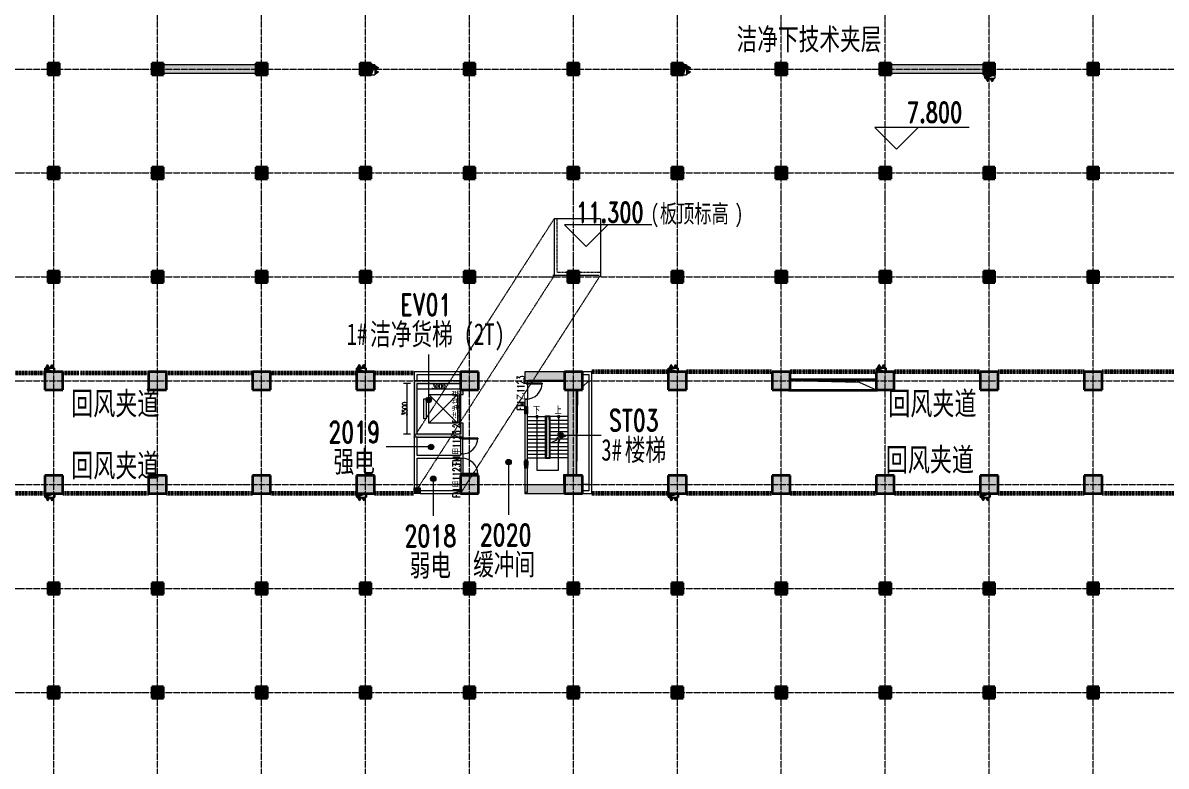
# Model space of a CAD drawing. Header units: millimetres. Extents: x -172041 to 399210, y -31706 to 192400.
# Drawn here: x 33864 to 113058, y 88494 to 139997 of the extents above; entities that cross this region are included whole.
import ezdxf

# ---------------------------------------------------------------- set-up
doc = ezdxf.new("R2010")
doc.units = ezdxf.units.MM
for name, pattern in [('Dash', [6.35, 3.175, -3.175]), ('划线', [6.36, 3.18, -3.18]), ('架空线', [3.97, 2.38, -1.59]), ('轴网线', [22.04, 18.38, -1.83, 0, -1.83])]:
    doc.linetypes.add(name, pattern=pattern)
doc.layers.get('0').update_dxf_attribs({"color": 8})
doc.layers.get('Defpoints').update_dxf_attribs({"color": 8})
for name, color, linetype, lineweight in [('A-ANNO-DIMS', 8, 'Continuous', 9), ('A-ANNO-NOTE', 8, 'Continuous', 5), ('A-AREA', 8, 'Continuous', 5), ('A-AREA-IDEN', 8, 'Continuous', 9), ('A-DETL', 8, 'Continuous', 18), ('A-DETL-GENF', 8, 'Continuous', 18), ('A-DOOR', 8, 'Continuous', 5), ('A-DOOR-IDEN', 8, 'Continuous', 9), ('A-DOOR-OPNG', 8, 'Continuous', 5), ('A-FLOR', 8, 'Continuous', 5), ('A-FLOR-HRAL', 8, 'Continuous', 5), ('A-GENM', 8, 'Continuous', 5), ('A-WALL', 8, 'Continuous', 5), ('A-WALL-PATT', 8, 'Continuous', 9), ('M-EQPM', 8, 'Continuous', 5), ('S-COLS', 8, 'Continuous', 5), ('S-GRID', 8, 'Continuous', 9), ('S-STRS', 8, 'Continuous', 5), ('S-STRS-MBND', 8, 'Continuous', 5)]:
    doc.layers.add(name, color=color, linetype=linetype, lineweight=lineweight)
doc.styles.add('RomanD', font='romand__.ttf', dxfattribs={"width": 0.7, "height": 1500})
doc.styles.add('RomanD_1', font='romand__.ttf', dxfattribs={"width": 0.7, "height": 1400})
doc.styles.add('RomanD_2', font='romand__.ttf', dxfattribs={"width": 0.65, "height": 350})
doc.styles.add('RomanD_4', font='romand__.ttf', dxfattribs={"width": 0.7, "height": 500})
doc.styles.add('仿宋', font='', dxfattribs={"width": 0.7, "height": 500})
doc.styles.add('仿宋_2', font='', dxfattribs={"width": 0.7, "height": 1500})
doc.styles.add('仿宋_4', font='', dxfattribs={"width": 0.7, "height": 1600})
doc.styles.add('仿宋_7', font='', dxfattribs={"width": 0.7, "height": 1250})
doc.styles.add('微软雅黑', font='Microsoft YaHei.ttf', dxfattribs={"width": 0.7, "height": 500})
doc.styles.get('仿宋').set_extended_font_data('FangSong')
doc.styles.get('仿宋_2').set_extended_font_data('FangSong')
doc.styles.get('仿宋_4').set_extended_font_data('FangSong')
doc.styles.get('仿宋_7').set_extended_font_data('FangSong')
doc.dimstyles.new('0_5', dxfattribs={"dimscale": 304.8, "dimtxt": 351.251157, "dimasz": 0, "dimexe": 0.82021, "dimexo": 0.0625, "dimgap": 0, "dimtad": 1, "dimdec": 0, "dimzin": 0, "dimdsep": 46, "dimtxsty": 'RomanD_2', "dimblk1": 'NONE', "dimblk2": 'NONE', "dimsah": 1, "dimcen": 0.09, "dimazin": 0, "dimtfac": 1, "dimtdec": 4, "dimtix": 1, "dimtmove": 0, "dimatfit": 3, "dimfxl": 0.82021, "dimfxlon": 1, "dimtvp": 1, "dimtolj": 1, "dimtzin": 0, "dimlwd": 18, "dimlwe": 18, "dimarcsym": 2})

# ---------------------------------------------------------------- blocks, each defined once
blk = doc.blocks.new('X-ST-F3-02-C-001_HLP2_rvt-1-LAY-2F-1_500-A')
at = {"layer": 'S-COLS', "true_color": 0xc0c0c0}
for points in [[(36400, 136400), (36400, 137200), (35600, 137200), (35600, 136400)], [(43200, 136400), (43600, 136400), (43600, 137200), (42800, 137200), (42800, 136400)], [(50800, 136400), (50800, 137200), (50000, 137200), (50000, 136400)], [(58000, 136400), (58000, 137200), (57200, 137200), (57200, 136400)], [(65200, 136400), (65200, 137200), (64400, 137200), (64400, 136400)], [(72400, 136400), (72400, 137200), (71600, 137200), (71600, 136400)], [(79600, 136400), (79600, 137200), (78800, 137200), (78800, 136400)], [(86800, 136400), (86800, 137200), (86000, 137200), (86000, 136400), (86023, 136400)], [(94000, 136400), (94000, 137200), (93200, 137200), (93200, 136400)], [(101200, 136400), (101200, 137200), (100400, 137200), (100400, 136400)], [(108400, 136400), (108400, 137200), (107600, 137200), (107600, 136400)], [(35600, 129200), (36400, 129200), (36400, 130000), (35600, 130000)], [(42800, 129200), (43600, 129200), (43600, 130000), (42800, 130000)], [(50800, 129200), (50800, 130000), (50000, 130000), (50000, 129200)], [(58000, 129200), (58000, 130000), (57200, 130000), (57200, 129200)], [(65200, 129200), (65200, 130000), (64400, 130000), (64400, 129200)], [(72400, 129200), (72400, 130000), (71600, 130000), (71600, 129200), (72225, 129200)], [(79600, 129200), (79600, 130000), (78800, 130000), (78800, 129200)], [(86800, 129200), (86800, 130000), (86000, 130000), (86000, 129200)], [(93200, 129200), (94000, 129200), (94000, 130000), (93200, 130000)], [(101200, 129200), (101200, 130000), (100400, 130000), (100400, 129200)], [(108400, 129200), (108400, 130000), (107600, 130000), (107600, 129200)], [(36400, 122000), (36400, 122800), (35600, 122800), (35600, 122000)], [(43600, 122000), (43600, 122800), (42800, 122800), (42800, 122000)], [(50800, 122000), (50800, 122800), (50000, 122800), (50000, 122000)], [(58000, 122000), (58000, 122800), (57200, 122800), (57200, 122000)], [(65200, 122000), (65200, 122800), (64400, 122800), (64400, 122000)], [(71600, 122000), (72400, 122000), (72400, 122800), (71600, 122800)], [(79600, 122000), (79600, 122800), (78800, 122800), (78800, 122000)], [(86800, 122000), (86800, 122800), (86000, 122800), (86000, 122000)], [(94000, 122000), (94000, 122800), (93200, 122800), (93200, 122000)], [(101200, 122000), (101200, 122800), (100400, 122800), (100400, 122000)], [(108400, 122000), (108400, 122800), (107600, 122800), (107600, 122000)], [(36625, 114575), (36625, 115825), (35375, 115825), (35375, 114575)], [(42575, 114575), (43825, 114575), (43825, 115825), (42575, 115825), (42575, 115000)], [(51025, 114575), (51025, 115825), (49775, 115825), (49775, 114575)], [(58225, 114575), (58225, 115825), (56975, 115825), (56975, 114575)], [(64175, 114575), (65425, 114575), (65425, 115825), (64175, 115825), (64175, 114945)], [(71375, 114575), (72625, 114575), (72625, 115825), (71375, 115825), (71375, 114806)], [(78575, 114575), (79825, 114575), (79825, 115825), (78575, 115825), (78575, 114954)], [(85775, 114575), (87025, 114575), (87025, 115825), (85775, 115825), (85775, 114631)], [(94225, 114575), (94225, 115825), (92975, 115825), (92975, 114575)], [(100175, 114575), (101425, 114575), (101425, 115825), (100175, 115825), (100175, 114734)], [(107375, 114575), (108625, 114575), (108625, 115825), (107375, 115825), (107375, 114892)], [(68780, 109350), (68825, 109350), (68825, 109650), (68625, 109650), (68625, 109350), (68706, 109350)], [(36625, 107375), (36625, 108625), (35375, 108625), (35375, 107375)], [(43825, 107375), (43825, 108625), (42575, 108625), (42575, 107375)], [(51025, 107375), (51025, 108625), (49775, 108625), (49775, 107375)], [(58225, 107375), (58225, 108625), (56975, 108625), (56975, 107375)], [(64407, 107375), (65425, 107375), (65425, 108625), (64175, 108625), (64175, 107375)], [(72225, 107375), (72625, 107375), (72625, 108625), (71375, 108625), (71375, 107375), (71625, 107375)], [(79825, 107375), (79825, 108625), (78575, 108625), (78575, 107375)], [(87025, 107375), (87025, 108625), (85775, 108625), (85775, 107375)], [(94225, 107375), (94225, 108625), (92975, 108625), (92975, 107375)], [(101425, 107375), (101425, 108625), (100175, 108625), (100175, 107375)], [(108625, 107375), (108625, 108625), (107375, 108625), (107375, 107375)], [(36400, 100400), (36400, 101200), (35600, 101200), (35600, 100400)], [(43600, 100400), (43600, 101200), (42800, 101200), (42800, 100400)], [(50800, 100400), (50800, 101200), (50000, 101200), (50000, 100400)], [(58000, 100400), (58000, 101200), (57200, 101200), (57200, 100400)], [(65200, 100400), (65200, 101200), (64400, 101200), (64400, 100400)], [(72225, 100400), (72400, 100400), (72400, 101200), (71600, 101200), (71600, 100400)], [(79600, 100400), (79600, 101200), (78800, 101200), (78800, 100400)], [(86800, 100400), (86800, 101200), (86000, 101200), (86000, 100400)], [(94000, 100400), (94000, 101200), (93200, 101200), (93200, 100400)], [(101200, 100400), (101200, 101200), (100400, 101200), (100400, 100400)], [(108400, 100400), (108400, 101200), (107600, 101200), (107600, 100400)], [(36400, 93200), (36400, 94000), (35600, 94000), (35600, 93200)], [(43600, 93200), (43600, 94000), (42800, 94000), (42800, 93200)], [(50800, 93200), (50800, 94000), (50000, 94000), (50000, 93200)], [(58000, 93200), (58000, 94000), (57200, 94000), (57200, 93200)], [(65200, 93200), (65200, 94000), (64400, 94000), (64400, 93200)], [(71600, 93200), (72400, 93200), (72400, 94000), (71600, 94000)], [(79600, 93200), (79600, 94000), (78800, 94000), (78800, 93200)], [(86347, 93200), (86800, 93200), (86800, 94000), (86000, 94000), (86000, 93200)], [(94000, 93200), (94000, 94000), (93200, 94000), (93200, 93200)], [(101200, 93200), (101200, 94000), (100400, 94000), (100400, 93200)], [(108400, 93200), (108400, 94000), (107600, 94000), (107600, 93200)]]:
    blk.add_hatch(color=9, dxfattribs=at).paths.add_polyline_path(points, flags=0)
at = {"layer": 'S-COLS', "true_color": 0x808080}
for points in [[(68625, 113160), (68825, 113160), (68825, 113410), (68625, 113410)], [(68625, 112910), (68825, 112910), (68825, 113160), (68625, 113160)], [(68718, 109150), (68825, 109150), (68825, 109350), (68625, 109350), (68625, 109150)], [(61375, 107375), (61375, 107775), (60975, 107775), (60975, 107375), (61175, 107375)]]:
    blk.add_hatch(color=8, dxfattribs=at).paths.add_polyline_path(points, flags=0)
at = {"layer": 'S-COLS', "color": 7, "lineweight": 35}
for p, q in [((36400, 137200), (35600, 137200)), ((35600, 137200), (35600, 136400)), ((36400, 136400), (36400, 137200)), ((43600, 137200), (42800, 137200)), ((42800, 137200), (42800, 136400)), ((43600, 136400), (43600, 137200)), ((50800, 137200), (50000, 137200)), ((50000, 137200), (50000, 136400)), ((50800, 136400), (50800, 137200)), ((58000, 137200), (57200, 137200)), ((57200, 137200), (57200, 136400)), ((58000, 136400), (58000, 137200)), ((65200, 137200), (64400, 137200)), ((64400, 137200), (64400, 136400)), ((65200, 136400), (65200, 137200)), ((72400, 137200), (71600, 137200)), ((71600, 137200), (71600, 136400)), ((72400, 136400), (72400, 137200)), ((79600, 137200), (78800, 137200)), ((78800, 137200), (78800, 136400)), ((79600, 136400), (79600, 137200)), ((86800, 137200), (86000, 137200)), ((86000, 137200), (86000, 136400)), ((86800, 136400), (86800, 137200)), ((94000, 137200), (93200, 137200)), ((93200, 137200), (93200, 136400)), ((94000, 136400), (94000, 137200)), ((101200, 137200), (100400, 137200)), ((100400, 137200), (100400, 136400)), ((101200, 136400), (101200, 137200)), ((108400, 137200), (107600, 137200)), ((107600, 137200), (107600, 136400)), ((108400, 136400), (108400, 137200)), ((35600, 136400), (36400, 136400)), ((42800, 136400), (43600, 136400)), ((50000, 136400), (50800, 136400)), ((57200, 136400), (58000, 136400)), ((64400, 136400), (65200, 136400)), ((71600, 136400), (72400, 136400)), ((78800, 136400), (79600, 136400)), ((86000, 136400), (86800, 136400)), ((93200, 136400), (94000, 136400)), ((100400, 136400), (101200, 136400)), ((107600, 136400), (108400, 136400)), ((36400, 130000), (35600, 130000)), ((35600, 130000), (35600, 129200)), ((36400, 129200), (36400, 130000)), ((43600, 130000), (42800, 130000)), ((42800, 130000), (42800, 129200)), ((43600, 129200), (43600, 130000)), ((50800, 130000), (50000, 130000)), ((50000, 130000), (50000, 129200)), ((50800, 129200), (50800, 130000)), ((58000, 130000), (57200, 130000)), ((57200, 130000), (57200, 129200)), ((58000, 129200), (58000, 130000)), ((65200, 130000), (64400, 130000)), ((64400, 130000), (64400, 129200)), ((65200, 129200), (65200, 130000)), ((72400, 130000), (71600, 130000)), ((71600, 130000), (71600, 129200)), ((72400, 129200), (72400, 130000)), ((79600, 130000), (78800, 130000)), ((78800, 130000), (78800, 129200)), ((79600, 129200), (79600, 130000)), ((86800, 130000), (86000, 130000)), ((86000, 130000), (86000, 129200)), ((86800, 129200), (86800, 130000)), ((94000, 130000), (93200, 130000)), ((93200, 130000), (93200, 129200)), ((94000, 129200), (94000, 130000)), ((101200, 130000), (100400, 130000)), ((100400, 130000), (100400, 129200)), ((101200, 129200), (101200, 130000)), ((108400, 130000), (107600, 130000)), ((107600, 130000), (107600, 129200)), ((108400, 129200), (108400, 130000)), ((35600, 129200), (36400, 129200)), ((42800, 129200), (43600, 129200)), ((50000, 129200), (50800, 129200)), ((57200, 129200), (58000, 129200)), ((64400, 129200), (65200, 129200)), ((71600, 129200), (72400, 129200)), ((78800, 129200), (79600, 129200)), ((86000, 129200), (86800, 129200)), ((93200, 129200), (94000, 129200)), ((100400, 129200), (101200, 129200)), ((107600, 129200), (108400, 129200)), ((36400, 122800), (35600, 122800)), ((35600, 122800), (35600, 122000)), ((36400, 122000), (36400, 122800)), ((43600, 122800), (42800, 122800)), ((42800, 122800), (42800, 122000)), ((43600, 122000), (43600, 122800)), ((50800, 122800), (50000, 122800)), ((50000, 122800), (50000, 122000)), ((50800, 122000), (50800, 122800)), ((58000, 122800), (57200, 122800)), ((57200, 122800), (57200, 122000)), ((58000, 122000), (58000, 122800)), ((65200, 122800), (64400, 122800)), ((64400, 122800), (64400, 122000)), ((65200, 122000), (65200, 122800)), ((72400, 122800), (71600, 122800)), ((71600, 122800), (71600, 122000)), ((72400, 122000), (72400, 122800)), ((79600, 122800), (78800, 122800)), ((78800, 122800), (78800, 122000)), ((79600, 122000), (79600, 122800)), ((86800, 122800), (86000, 122800)), ((86000, 122800), (86000, 122000)), ((86800, 122000), (86800, 122800)), ((94000, 122800), (93200, 122800)), ((93200, 122800), (93200, 122000)), ((94000, 122000), (94000, 122800)), ((101200, 122800), (100400, 122800)), ((100400, 122800), (100400, 122000)), ((101200, 122000), (101200, 122800)), ((108400, 122800), (107600, 122800)), ((107600, 122800), (107600, 122000)), ((108400, 122000), (108400, 122800)), ((35600, 122000), (36400, 122000)), ((42800, 122000), (43600, 122000)), ((50000, 122000), (50800, 122000)), ((57200, 122000), (58000, 122000)), ((64400, 122000), (65200, 122000)), ((71600, 122000), (72400, 122000)), ((78800, 122000), (79600, 122000)), ((86000, 122000), (86800, 122000)), ((93200, 122000), (94000, 122000)), ((100400, 122000), (101200, 122000)), ((107600, 122000), (108400, 122000)), ((36625, 115825), (35375, 115825)), ((35375, 115825), (35375, 114575)), ((36625, 114575), (36625, 115825)), ((43825, 115825), (42575, 115825)), ((42575, 115825), (42575, 114575)), ((43825, 114575), (43825, 115825)), ((51025, 115825), (49775, 115825)), ((49775, 115825), (49775, 114575)), ((51025, 114575), (51025, 115825)), ((58225, 115825), (56975, 115825)), ((56975, 115825), (56975, 114575)), ((58225, 114575), (58225, 115825)), ((65425, 115825), (64175, 115825)), ((64175, 115825), (64175, 114575)), ((65425, 114575), (65425, 115825)), ((72625, 115825), (71375, 115825)), ((71375, 115825), (71375, 114575)), ((72625, 114575), (72625, 115825)), ((79825, 115825), (78575, 115825)), ((78575, 115825), (78575, 114575)), ((79825, 114575), (79825, 115825)), ((87025, 115825), (85775, 115825)), ((85775, 115825), (85775, 114575)), ((87025, 114575), (87025, 115825)), ((94225, 115825), (92975, 115825)), ((92975, 115825), (92975, 114575)), ((94225, 114575), (94225, 115825)), ((101425, 115825), (100175, 115825)), ((100175, 115825), (100175, 114575)), ((101425, 114575), (101425, 115825)), ((108625, 115825), (107375, 115825)), ((107375, 115825), (107375, 114575)), ((108625, 114575), (108625, 115825)), ((35375, 114575), (36625, 114575)), ((42575, 114575), (43825, 114575)), ((49775, 114575), (51025, 114575)), ((56975, 114575), (58225, 114575)), ((64175, 114575), (65425, 114575)), ((71375, 114575), (72625, 114575)), ((78575, 114575), (79825, 114575)), ((85775, 114575), (87025, 114575)), ((92975, 114575), (94225, 114575)), ((100175, 114575), (101425, 114575)), ((107375, 114575), (108625, 114575)), ((68625, 109650), (68625, 109350)), ((68825, 109650), (68625, 109650)), ((68625, 109350), (68825, 109350)), ((68825, 109350), (68825, 109650)), ((36625, 108625), (35375, 108625)), ((35375, 108625), (35375, 107375)), ((36625, 107375), (36625, 108625)), ((43825, 108625), (42575, 108625)), ((42575, 108625), (42575, 107375)), ((43825, 107375), (43825, 108625)), ((51025, 108625), (49775, 108625)), ((49775, 108625), (49775, 107375)), ((51025, 107375), (51025, 108625)), ((58225, 108625), (56975, 108625)), ((56975, 108625), (56975, 107375)), ((58225, 107375), (58225, 108625)), ((65425, 108625), (64175, 108625)), ((64175, 108625), (64175, 107375)), ((65425, 107375), (65425, 108625)), ((72625, 108625), (71375, 108625)), ((71375, 108625), (71375, 107375)), ((72625, 107375), (72625, 108625)), ((79825, 108625), (78575, 108625)), ((78575, 108625), (78575, 107375)), ((79825, 107375), (79825, 108625)), ((87025, 108625), (85775, 108625)), ((85775, 108625), (85775, 107375)), ((87025, 107375), (87025, 108625)), ((94225, 108625), (92975, 108625)), ((92975, 108625), (92975, 107375)), ((94225, 107375), (94225, 108625)), ((101425, 108625), (100175, 108625)), ((100175, 108625), (100175, 107375)), ((101425, 107375), (101425, 108625)), ((108625, 108625), (107375, 108625)), ((107375, 108625), (107375, 107375)), ((108625, 107375), (108625, 108625)), ((35375, 107375), (36625, 107375)), ((42575, 107375), (43825, 107375)), ((49775, 107375), (51025, 107375)), ((56975, 107375), (58225, 107375)), ((64175, 107375), (65425, 107375)), ((71375, 107375), (72625, 107375)), ((78575, 107375), (79825, 107375)), ((85775, 107375), (87025, 107375)), ((92975, 107375), (94225, 107375)), ((100175, 107375), (101425, 107375)), ((107375, 107375), (108625, 107375)), ((36400, 101200), (35600, 101200)), ((35600, 101200), (35600, 100400)), ((36400, 100400), (36400, 101200)), ((43600, 101200), (42800, 101200)), ((42800, 101200), (42800, 100400)), ((43600, 100400), (43600, 101200)), ((50800, 101200), (50000, 101200)), ((50000, 101200), (50000, 100400)), ((50800, 100400), (50800, 101200)), ((58000, 101200), (57200, 101200)), ((57200, 101200), (57200, 100400)), ((58000, 100400), (58000, 101200)), ((65200, 101200), (64400, 101200)), ((64400, 101200), (64400, 100400)), ((65200, 100400), (65200, 101200)), ((72400, 101200), (71600, 101200)), ((71600, 101200), (71600, 100400)), ((72400, 100400), (72400, 101200)), ((79600, 101200), (78800, 101200)), ((78800, 101200), (78800, 100400)), ((79600, 100400), (79600, 101200)), ((86800, 101200), (86000, 101200)), ((86000, 101200), (86000, 100400)), ((86800, 100400), (86800, 101200)), ((94000, 101200), (93200, 101200)), ((93200, 101200), (93200, 100400)), ((94000, 100400), (94000, 101200)), ((101200, 101200), (100400, 101200)), ((100400, 101200), (100400, 100400)), ((101200, 100400), (101200, 101200)), ((108400, 101200), (107600, 101200)), ((107600, 101200), (107600, 100400)), ((108400, 100400), (108400, 101200)), ((35600, 100400), (36400, 100400)), ((42800, 100400), (43600, 100400)), ((50000, 100400), (50800, 100400)), ((57200, 100400), (58000, 100400)), ((64400, 100400), (65200, 100400)), ((71600, 100400), (72400, 100400)), ((78800, 100400), (79600, 100400)), ((86000, 100400), (86800, 100400)), ((93200, 100400), (94000, 100400)), ((100400, 100400), (101200, 100400)), ((107600, 100400), (108400, 100400)), ((36400, 94000), (35600, 94000)), ((35600, 94000), (35600, 93200)), ((36400, 93200), (36400, 94000)), ((43600, 94000), (42800, 94000)), ((42800, 94000), (42800, 93200)), ((43600, 93200), (43600, 94000)), ((50800, 94000), (50000, 94000)), ((50000, 94000), (50000, 93200)), ((50800, 93200), (50800, 94000)), ((58000, 94000), (57200, 94000)), ((57200, 94000), (57200, 93200)), ((58000, 93200), (58000, 94000)), ((65200, 94000), (64400, 94000)), ((64400, 94000), (64400, 93200)), ((65200, 93200), (65200, 94000)), ((72400, 94000), (71600, 94000)), ((71600, 94000), (71600, 93200)), ((72400, 93200), (72400, 94000)), ((79600, 94000), (78800, 94000)), ((78800, 94000), (78800, 93200)), ((79600, 93200), (79600, 94000)), ((86800, 94000), (86000, 94000)), ((86000, 94000), (86000, 93200)), ((86800, 93200), (86800, 94000)), ((94000, 94000), (93200, 94000)), ((93200, 94000), (93200, 93200)), ((94000, 93200), (94000, 94000)), ((101200, 94000), (100400, 94000)), ((100400, 94000), (100400, 93200)), ((101200, 93200), (101200, 94000)), ((108400, 94000), (107600, 94000)), ((107600, 94000), (107600, 93200)), ((108400, 93200), (108400, 94000)), ((35600, 93200), (36400, 93200)), ((42800, 93200), (43600, 93200)), ((50000, 93200), (50800, 93200)), ((57200, 93200), (58000, 93200)), ((64400, 93200), (65200, 93200)), ((71600, 93200), (72400, 93200)), ((78800, 93200), (79600, 93200)), ((86000, 93200), (86800, 93200)), ((93200, 93200), (94000, 93200)), ((100400, 93200), (101200, 93200)), ((107600, 93200), (108400, 93200))]:
    blk.add_line(p, q, dxfattribs=at)
at = {"layer": 'S-COLS', "color": 7, "lineweight": 15}
for p, q in [((68625, 113160), (68625, 113410)), ((68625, 113410), (68825, 113410)), ((68825, 113410), (68825, 113160)), ((68825, 113160), (68625, 113160)), ((68625, 112910), (68625, 113160)), ((68825, 112910), (68625, 112910)), ((68825, 113160), (68825, 112910)), ((68625, 109150), (68625, 109350)), ((68825, 109350), (68825, 109150)), ((68825, 109150), (68625, 109150)), ((60975, 107375), (60975, 107775)), ((60975, 107775), (61175, 107775)), ((61175, 107775), (61375, 107775)), ((61375, 107775), (61375, 107375)), ((61375, 107375), (60975, 107375))]:
    blk.add_line(p, q, dxfattribs=at)
blk = doc.blocks.new('栏杆扶手 - 栏杆扶手-1128303-LAY-2F-1_500-A')
at = {"layer": 'A-FLOR-HRAL', "lineweight": 15}
for p, q in [((70325, 110847), (70325, 109850)), ((70375, 110870), (70375, 109850)), ((70075, 109800), (70075, 109990)), ((70375, 109800), (70075, 109800)), ((70125, 109850), (70125, 109990)), ((70325, 109850), (70125, 109850)), ((70375, 109850), (70375, 109800)), ((70375, 109850), (70375, 109800)), ((70375, 109850), (70375, 109800))]:
    blk.add_line(p, q, dxfattribs=at)
blk = doc.blocks.new('顶部扶栏类型 - 顶部扶栏_内部_-1128307-LAY-2F-1_500-A')
at = {"layer": 'A-FLOR-HRAL', "lineweight": 15}
for p, q in [((70075, 112635), (70075, 112760)), ((70075, 112760), (70200, 112760)), ((70075, 109990), (70075, 112635)), ((70125, 112635), (70075, 112635)), ((70125, 112710), (70125, 112635)), ((70200, 112710), (70125, 112710)), ((70125, 112635), (70125, 109990)), ((70200, 112760), (70375, 112760)), ((70325, 112710), (70200, 112710)), ((70375, 112760), (70375, 112710)), ((70125, 109990), (70075, 109990))]:
    blk.add_line(p, q, dxfattribs=at)
blk = doc.blocks.new('顶部扶栏类型 - 顶部扶栏_内部_-V23-LAY-2F-1_500-A')
at = {"layer": 'A-FLOR-HRAL', "lineweight": 15}
for p, q in [((70075, 112760), (70200, 112760)), ((70075, 112635), (70075, 112760)), ((70075, 109990), (70075, 112635)), ((70100, 112710), (70200, 112710)), ((70125, 109990), (70125, 112635)), ((70200, 112760), (70375, 112760)), ((70200, 112710), (70325, 112710)), ((70375, 112760), (70375, 112710))]:
    blk.add_line(p, q, dxfattribs=at)
blk = doc.blocks.new('顶部扶栏类型 - 顶部扶栏_内部_-1128364-LAY-2F-1_500-A')
at = {"layer": 'A-FLOR-HRAL', "lineweight": 15}
for p, q in [((70325, 112710), (70375, 112710)), ((70325, 112490), (70325, 112710)), ((70375, 112490), (70325, 112490)), ((70375, 112710), (70375, 112490))]:
    blk.add_line(p, q, dxfattribs=at)
blk = doc.blocks.new('顶部扶栏类型 - 顶部扶栏_内部_-V24-LAY-2F-1_500-A')
at = {"layer": 'A-FLOR-HRAL', "lineweight": 15}
for p, q in [((70375, 112710), (70325, 112710)), ((70325, 112710), (70325, 110847)), ((70375, 112710), (70375, 110870)), ((70325, 110847), (70375, 110870))]:
    blk.add_line(p, q, dxfattribs=at)
blk = doc.blocks.new('上楼梯路径-C - 顺砌剖面-1881069-LAY-2F-1_500-A')
at = {"layer": 'A-DETL-GENF', "true_color": 0x808080}
blk.add_hatch(color=8, dxfattribs=at).paths.add_polyline_path([(0, 72), (-19, 72), (-53, 53), (-65, 37), (-75, 0), (-65, -38), (-38, -65), (0, -75), (19, -72), (53, -53), (72, -19), (72, 19), (53, 53), (19, 72)], flags=0)
at = {"layer": 'A-DETL-GENF'}
for p, q in [((0, 0), (0, -75)), ((0, -75), (0, -1300)), ((0, -1300), (-39, -1155)), ((0, -1300), (39, -1155))]:
    blk.add_line(p, q, dxfattribs=at)
for start, end in [(90, 270), (270, 90)]:
    blk.add_arc((0, 0), 75, start, end, dxfattribs=at)
blk = doc.blocks.new('下楼梯路径-C - 顺砌剖面-1887727-LAY-2F-1_500-A')
at = {"layer": 'A-DETL-GENF', "true_color": 0x808080}
blk.add_hatch(color=8, dxfattribs=at).paths.add_polyline_path([(619, 1180), (619, 1142), (626, 1123), (654, 1096), (691, 1086), (724, 1096), (744, 1108), (756, 1123), (766, 1161), (756, 1198), (729, 1226), (691, 1236), (654, 1226), (626, 1198)], flags=0)
at = {"layer": 'A-DETL-GENF'}
for p, q in [((619, 1161), (-3009, 1161)), ((-3009, 1161), (-3009, -339)), ((691, 1161), (619, 1161)), ((-3009, -339), (-964, -339)), ((-964, -339), (-1109, -300)), ((-964, -339), (-1109, -378))]:
    blk.add_line(p, q, dxfattribs=at)
for start, end in [(0, 180), (180, 360)]:
    blk.add_arc((691, 1161), 75, start, end, dxfattribs=at)
blk = doc.blocks.new('AR-F3-00-STA-001_HLP2_rvt-1-LAY-2F-1_500-A')
at = {"layer": 'S-STRS', "lineweight": 15}
for p, q in [((68825, 114985), (68825, 113925)), ((68825, 112710), (69400, 112710)), ((69400, 112710), (69415, 112710)), ((69420, 112710), (69545, 112710)), ((69550, 112710), (70075, 112710)), ((70900, 112710), (70375, 112710)), ((71050, 112710), (70900, 112710)), ((71625, 112710), (71050, 112710)), ((68825, 112450), (70075, 112450)), ((68825, 112190), (70075, 112190)), ((68825, 111930), (70075, 111930)), ((68825, 111670), (70075, 111670)), ((71625, 112450), (70375, 112450)), ((71625, 112190), (70375, 112190)), ((71625, 111930), (70375, 111930)), ((71625, 111670), (70375, 111670)), ((68825, 111410), (70075, 111410)), ((68825, 111150), (70075, 111150)), ((68825, 110890), (70075, 110890)), ((71533, 111410), (70375, 111410)), ((70875, 111150), (70375, 111150)), ((70417, 110890), (70375, 110890)), ((71625, 110890), (70417, 110890)), ((70975, 111150), (70875, 111150)), ((71075, 111150), (70975, 111150)), ((71625, 111150), (71075, 111150)), ((71625, 111410), (71533, 111410)), ((68825, 110630), (70075, 110630)), ((68825, 110370), (70075, 110370)), ((68825, 110110), (70075, 110110)), ((71625, 110630), (70375, 110630)), ((71625, 110370), (70375, 110370)), ((71625, 110110), (70375, 110110)), ((68825, 109850), (70075, 109850)), ((71625, 109850), (70375, 109850))]:
    blk.add_line(p, q, dxfattribs=at)
at = {"layer": 'S-STRS', "linetype": '架空线', "lineweight": 15}
for p, q in [((68825, 112710), (69400, 112710)), ((69400, 112710), (69415, 112710)), ((69420, 112710), (69545, 112710)), ((69550, 112710), (70075, 112710)), ((70900, 112710), (70375, 112710)), ((71050, 112710), (70900, 112710)), ((71625, 112710), (71050, 112710)), ((68825, 112450), (70075, 112450)), ((68825, 112190), (70075, 112190)), ((68825, 111930), (70075, 111930)), ((68825, 111670), (70075, 111670)), ((71625, 112450), (70375, 112450)), ((71625, 112190), (70375, 112190)), ((71625, 111930), (70375, 111930)), ((71625, 111670), (70375, 111670)), ((68825, 111410), (70075, 111410)), ((68825, 111150), (70075, 111150)), ((68825, 110890), (70075, 110890)), ((71533, 111410), (70375, 111410)), ((70875, 111150), (70375, 111150)), ((70417, 110890), (70375, 110890)), ((71625, 110890), (70417, 110890)), ((70975, 111150), (70875, 111150)), ((71075, 111150), (70975, 111150)), ((71625, 111150), (71075, 111150)), ((71625, 111410), (71533, 111410)), ((68825, 110630), (70075, 110630)), ((68825, 110370), (70075, 110370)), ((68825, 110110), (70075, 110110)), ((71625, 110630), (70375, 110630)), ((71625, 110370), (70375, 110370)), ((71625, 110110), (70375, 110110)), ((68825, 109850), (70075, 109850)), ((71625, 109850), (70375, 109850))]:
    blk.add_line(p, q, dxfattribs=at)
at = {"layer": 'S-STRS-MBND', "lineweight": 15}
for p, q in [((70375, 110870), (70862, 111097)), ((70862, 111097), (70909, 111292)), ((70909, 111292), (71041, 111008)), ((71041, 111008), (71088, 111203)), ((71088, 111203), (71625, 111453))]:
    blk.add_line(p, q, dxfattribs=at)
at = {"lineweight": 15, "rotation": 90.00000000000007}
blk.add_blockref('下楼梯路径-C - 顺砌剖面-1887727-LAY-2F-1_500-A', (70636, 112019), dxfattribs=at)
at = {"color": 163, "lineweight": 15, "true_color": 0x667fcc}
for name in ['顶部扶栏类型 - 顶部扶栏_内部_-1128307-LAY-2F-1_500-A', '顶部扶栏类型 - 顶部扶栏_内部_-V23-LAY-2F-1_500-A', '顶部扶栏类型 - 顶部扶栏_内部_-1128364-LAY-2F-1_500-A', '顶部扶栏类型 - 顶部扶栏_内部_-V24-LAY-2F-1_500-A', '栏杆扶手 - 栏杆扶手-1128303-LAY-2F-1_500-A']:
    blk.add_blockref(name, (0, 0), dxfattribs=at)
at = {"lineweight": 15}
blk.add_blockref('上楼梯路径-C - 顺砌剖面-1881069-LAY-2F-1_500-A', (70975, 112710), dxfattribs=at)
at = {"layer": 'A-ANNO-NOTE', "color": 7, "lineweight": 15, "char_height": 500, "width": 673.42, "attachment_point": 1, "style": '仿宋'}
for s, insert in [('\\f仿宋|b0|i0|c134|p49|;\\W.7;下', (69198, 113420)), ('\\f仿宋|b0|i0|c134|p49|;\\W.7;上', (70698, 113420))]:
    blk.add_mtext(s, dxfattribs=dict(at, insert=insert))
blk = doc.blocks.new('单扇平开防火门_带观察窗 - FM乙1123-4703400-LAY-2F-1_500-A')
at = {"layer": 'A-DOOR'}
for p, q in [((510, -1100), (510, 0)), ((550, 0), (510, 0)), ((510, 0), (510, -700)), ((550, -700), (550, 0)), ((510, 0), (550, 0)), ((510, -700), (510, -900)), ((550, 0), (550, -1100)), ((550, -900), (550, -700)), ((510, -900), (510, -1100)), ((550, -1100), (510, -1100)), ((510, -1100), (550, -1100)), ((550, -1100), (550, -900))]:
    blk.add_line(p, q, dxfattribs=at)
blk.add_arc((550, 0), 1100, 180, 270, dxfattribs=at)
at = {"layer": 'A-DOOR-OPNG'}
for p, q in [((-550, 100), (-550, -100)), ((550, 99), (550, -100))]:
    blk.add_line(p, q, dxfattribs=at)
blk = doc.blocks.new('单扇平开防火门_带观察窗 - FM甲1123-4703424-LAY-2F-1_500-A')
at = {"layer": 'A-DOOR'}
for p, q in [((510, -1100), (510, 0)), ((550, 0), (510, 0)), ((510, 0), (510, -700)), ((550, -700), (550, 0)), ((510, 0), (550, 0)), ((510, -700), (510, -900)), ((550, 0), (550, -1100)), ((550, -900), (550, -700)), ((510, -900), (510, -1100)), ((550, -1100), (510, -1100)), ((510, -1100), (550, -1100)), ((550, -1100), (550, -900))]:
    blk.add_line(p, q, dxfattribs=at)
blk.add_arc((550, 0), 1100, 180, 270, dxfattribs=at)
at = {"layer": 'A-DOOR-OPNG'}
for p, q in [((-550, 100), (-550, -100)), ((-550, 70), (550, 70)), ((550, 99), (550, -100)), ((-550, -70), (550, -70))]:
    blk.add_line(p, q, dxfattribs=at)
blk = doc.blocks.new('单扇平开防火门_带观察窗 - FM甲1123-V2-LAY-2F-1_500-A')
at = {"layer": 'A-DOOR'}
for p, q in [((550, 1100), (510, 1100)), ((510, 1100), (510, 0)), ((510, 1100), (550, 1100)), ((510, 900), (510, 1100)), ((510, 700), (510, 900)), ((550, 0), (550, 1100)), ((550, 1100), (550, 900)), ((550, 900), (550, 700)), ((510, 0), (510, 700)), ((510, 0), (550, 0)), ((550, 0), (510, 0)), ((550, 700), (550, 0))]:
    blk.add_line(p, q, dxfattribs=at)
blk.add_arc((550, 0), 1100, 90, 180, dxfattribs=at)
at = {"layer": 'A-DOOR-OPNG'}
for p, q in [((-550, -100), (-550, 100)), ((-550, 70), (550, 70)), ((550, -99), (550, 100)), ((-550, -70), (550, -70))]:
    blk.add_line(p, q, dxfattribs=at)
blk = doc.blocks.new('电梯门_客梯 - 2T洁净货梯-4055745-LAY-2F-1_500-A')
at = {"layer": 'A-DOOR'}
for p, q in [((-1035, -160), (-1035, -140)), ((-1035, -140), (-35, -140)), ((-35, -160), (-1035, -160)), ((-1000, -100), (1000, -100)), ((1000, -300), (-1000, -2300)), ((-1000, -300), (1000, -2300)), ((-1000, -2300), (-1000, -300)), ((-1000, -300), (1000, -300)), ((-35, -140), (-35, -160)), ((35, -160), (35, -140)), ((35, -140), (1035, -140)), ((1035, -160), (35, -160)), ((1000, -300), (1000, -2300)), ((1035, -140), (1035, -160)), ((1000, -2300), (-1000, -2300)), ((-700, -2630), (-700, -2465)), ((-700, -2465), (700, -2465)), ((700, -2630), (-700, -2630)), ((700, -2465), (700, -2630))]:
    blk.add_line(p, q, dxfattribs=at)
blk = doc.blocks.new('楼板洞口 - 楼板洞口-翻边100mm-2515039-LAY-2F-1_500-A')
at = {"layer": 'A-GENM'}
for p, q in [((-100, 0), (-100, 5950)), ((0, 0), (0, 5950)), ((0, 5950), (0, 0)), ((130, 4760), (650, 5950)), ((750, 6050), (650, 6050)), ((650, 5950), (650, 0)), ((650, 0), (650, 5950)), ((750, 6050), (750, -100)), ((0, 0), (130, 4760)), ((750, -100), (650, -100))]:
    blk.add_line(p, q, dxfattribs=at)
blk = doc.blocks.new('楼板洞口-A - H-无翻边-V43-LAY-2F-1_500-A')
at = {"layer": 'A-GENM'}
for p, q in [((400, 7200), (850, 7200)), ((400, 6776), (850, 7200)), ((8, 625), (85, 6480)), ((85, 6480), (186, 6575)), ((850, 0), (400, 0))]:
    blk.add_line(p, q, dxfattribs=at)
blk = doc.blocks.new('室内消火栓箱_带灭火器__左右式_ - SG24D65-P-V55-LAY-2F-1_500-A')
at = {"layer": 'A-DETL-GENF', "lineweight": 5}
blk.add_hatch(color=256, dxfattribs=at).paths.add_polyline_path([(-350, -240), (350, 0), (-350, 0)], flags=0)
h = blk.add_hatch(color=256, dxfattribs=at)
h.paths.add_polyline_path([(-195, -370), (-105, -370), (-105, -280), (-195, -280)], flags=0)
h.paths.add_polyline_path([(105, -280), (105, -370), (195, -370), (195, -280)], flags=0)
for p, q in [((-350, -240), (350, 0)), ((-350, -240), (-350, 0)), ((-350, 0), (-350, -240)), ((-350, -240), (350, 0)), ((-350, -240), (350, -240)), ((-300, -240), (-150, -500)), ((-105, -280), (-195, -280)), ((-195, -280), (-195, -370)), ((-195, -370), (-105, -370)), ((0, -240), (-150, -500)), ((-105, -370), (-105, -280)), ((0, -240), (150, -500)), ((195, -280), (105, -280)), ((105, -280), (105, -370)), ((105, -370), (195, -370)), ((300, -240), (150, -500)), ((195, -370), (195, -280))]:
    blk.add_line(p, q, dxfattribs=at)
at = {"layer": 'M-EQPM'}
blk.add_line((350, 0), (350, -240), dxfattribs=at)
blk = doc.blocks.new('室内消火栓箱_带灭火器__左右式_ - SG24D65-P-4299218-LAY-2F-1_500-A')
at = {"layer": 'A-DETL-GENF', "lineweight": 5}
blk.add_hatch(color=256, dxfattribs=at).paths.add_polyline_path([(-350, 240), (-350, 0), (350, 0), (-125, 163)], flags=0)
h = blk.add_hatch(color=256, dxfattribs=at)
h.paths.add_polyline_path([(-105, 370), (-195, 370), (-195, 280), (-105, 280)], flags=0)
h.paths.add_polyline_path([(105, 370), (105, 280), (195, 280), (195, 370)], flags=0)
for p, q in [((-350, 240), (350, 240)), ((-350, 240), (350, 0)), ((-350, 240), (-350, 0)), ((-350, 240), (350, 0)), ((-350, 0), (-350, 240)), ((-300, 240), (-150, 500)), ((-195, 370), (-105, 370)), ((-195, 280), (-195, 370)), ((-105, 280), (-195, 280)), ((0, 240), (-150, 500)), ((-105, 370), (-105, 280)), ((0, 240), (150, 500)), ((105, 280), (105, 370)), ((105, 370), (195, 370)), ((195, 280), (105, 280)), ((300, 240), (150, 500)), ((195, 370), (195, 280))]:
    blk.add_line(p, q, dxfattribs=at)
at = {"layer": 'M-EQPM'}
blk.add_line((350, 0), (350, 240), dxfattribs=at)
blk = doc.blocks.new('高程点-说明仿宋-2 - 高程点-说明仿宋-2-1141479-LAY-2F-1_500-A')
at = {"layer": 'A-ANNO-NOTE', "lineweight": 18}
for p, q in [((10.06, 2.99), (-2.99, 2.99)), ((0, 0), (-2.99, 2.99)), ((0, 0), (2.99, 2.99))]:
    blk.add_line(p, q, dxfattribs=at)
blk = doc.blocks.new('高程点-说明仿宋 - 高程点-说明仿宋-3488177-LAY-2F-1_500-A')
at = {"layer": 'A-ANNO-NOTE', "lineweight": 18}
for p, q in [((9.1, 2.99), (-2.99, 2.99)), ((0, 0), (-2.99, 2.99)), ((0, 0), (2.99, 2.99))]:
    blk.add_line(p, q, dxfattribs=at)
blk = doc.blocks.new('DIMBLOCK11-LAY-2F-1_500-A')
at = {"layer": 'A-ANNO-DIMS', "color": 0, "lineweight": 18, "transparency": 16777216}
for p, q in [((60719, 115000), (60238, 115000)), ((60488, 111500), (60488, 115000)), ((60719, 111500), (60238, 111500))]:
    blk.add_line(p, q, dxfattribs=at)
at = {"layer": 'Defpoints', "color": 0, "transparency": 16777216}
for p in [(60488, 115000), (60738, 115000), (60738, 111500)]:
    blk.add_point(p, dxfattribs=at)
at = {"layer": 'A-ANNO-DIMS', "color": 0, "lineweight": 18, "transparency": 16777216, "insert": (60313, 113250), "char_height": 350, "width": 972.7, "attachment_point": 5, "rotation": 90, "style": 'RomanD_2'}
blk.add_mtext('\\A1;3500', dxfattribs=at)
blk = doc.blocks.new('_None')
blk = doc.blocks.new('DIMBLOCK12-LAY-2F-1_500-A')
at = {"layer": 'A-ANNO-DIMS', "color": 0, "lineweight": 18, "transparency": 16777216}
for p, q in [((61175, 114410), (61175, 114891)), ((64175, 114410), (64175, 114891)), ((61175, 114641), (64175, 114641))]:
    blk.add_line(p, q, dxfattribs=at)
at = {"layer": 'Defpoints', "color": 0, "transparency": 16777216}
for p in [(61175, 114391), (64175, 114641), (64175, 114391)]:
    blk.add_point(p, dxfattribs=at)
at = {"layer": 'A-ANNO-DIMS', "color": 0, "lineweight": 18, "transparency": 16777216, "insert": (62675, 114816), "char_height": 350, "width": 972.7, "attachment_point": 5, "style": 'RomanD_2'}
blk.add_mtext('\\A1;3000', dxfattribs=at)

msp = doc.modelspace()

# ---------------------------------------------------------------- hatches: boundary and pattern name
at = {"layer": 'A-AREA-IDEN', "lineweight": 18}
h = msp.add_hatch(color=256, dxfattribs=at)
edge = h.paths.add_edge_path(flags=0)
edge.add_arc((61979.5, 113874.3), 187.5, 0, 360)
h = msp.add_hatch(color=256, dxfattribs=at)
edge = h.paths.add_edge_path(flags=0)
edge.add_arc((71144.3, 111418.6), 187.5, 0, 360)
h = msp.add_hatch(color=256, dxfattribs=at)
edge = h.paths.add_edge_path(flags=0)
edge.add_arc((62143.9, 110613.4), 187.5, 0, 360)
h = msp.add_hatch(color=256, dxfattribs=at)
edge = h.paths.add_edge_path(flags=0)
edge.add_arc((67505.3, 109561.5), 187.5, 0, 360)
h = msp.add_hatch(color=256, dxfattribs=at)
edge = h.paths.add_edge_path(flags=0)
edge.add_arc((62294.3, 108403.9), 187.5, 0, 360)
at = {"layer": 'A-WALL-PATT', "lineweight": 5}
for points in [[(50000, 136500), (50000, 137100), (43600, 137100), (43600, 136500)], [(96853.1, 136500), (100400, 136500), (100400, 137100), (94000, 137100), (94000, 136500)], [(68684.4, 115225), (71375, 115225), (71375, 115825), (68625, 115825), (68625, 115225)], [(60975, 111500), (61175, 111500), (61175, 115200), (60975, 115200), (60975, 111521.5)], [(61175, 115000), (64175, 115000), (64175, 115200), (61175, 115200)], [(72142.6, 108625), (72225, 108625), (72225, 114575), (71625, 114575), (71625, 108625)], [(64375, 111300), (64375, 111500), (60975, 111500), (60975, 111300), (64175, 111300)], [(68825, 107375), (71375, 107375), (71375, 107975), (68625, 107975), (68625, 107375)]]:
    msp.add_hatch(color=256, dxfattribs=at).paths.add_polyline_path(points, flags=0)
h = msp.add_hatch(dxfattribs=at)
h.set_pattern_fill('FP_12', color=256, style=0, pattern_type=2)
h.set_pattern_definition([(45, (-5e-09, 2e-10), (-1060.66, 1060.66), []), (135, (-5e-09, 2e-10), (-1060.66, -1060.66), [])])
h.paths.add_polyline_path([(68881, 115169), (71375, 115169), (71375, 115225), (68881, 115225)], flags=0)
h = msp.add_hatch(color=256, dxfattribs=at)
h.paths.add_polyline_path([(64375, 111500), (64375, 112250), (64175, 112250), (64175, 111500)], flags=0)
h.paths.add_polyline_path([(64175, 114250), (64375, 114250), (64375, 114575), (64175, 114575)], flags=0)

# ---------------------------------------------------------------- linework, layer by layer
at = {"layer": 'A-AREA', "linetype": '划线', "lineweight": 60}
for p, q in [((35375, 115725), (29425, 115725)), ((37775, 115725), (36625, 115725)), ((42575, 115725), (37825, 115725)), ((49775, 115725), (43825, 115725)), ((56975, 115725), (51025, 115725)), ((60975, 115725), (58225, 115725)), ((78575, 115825), (73275, 115825)), ((85775, 115825), (79825, 115825)), ((92975, 115825), (87025, 115825)), ((100175, 115825), (94225, 115825)), ((107375, 115825), (101425, 115825)), ((114575, 115825), (108625, 115825)), ((35375, 107375), (29425, 107375)), ((42575, 107375), (36625, 107375)), ((49775, 107375), (43825, 107375)), ((56975, 107375), (51025, 107375)), ((60975, 107375), (58225, 107375)), ((78575, 107375), (73275, 107375)), ((85775, 107375), (79825, 107375)), ((92975, 107375), (87025, 107375)), ((100175, 107375), (94225, 107375)), ((107375, 107375), (101425, 107375)), ((114575, 107375), (108625, 107375))]:
    msp.add_line(p, q, dxfattribs=at)
at = {"layer": 'A-AREA-IDEN', "lineweight": 18}
for p, q in [((61979.5, 113874.3), (61979.5, 117018)), ((71144.3, 111418.6), (73934.1, 111426.1)), ((62143.9, 110613.4), (59022.5, 110613.4)), ((67505.3, 109561.5), (67499.5, 105913.5)), ((62294.3, 108403.9), (62294.3, 105838.5))]:
    msp.add_line(p, q, dxfattribs=at)
for centre in [(61979.5, 113874.3), (71144.3, 111418.6), (62143.9, 110613.4), (67505.3, 109561.5), (62294.3, 108403.9)]:
    msp.add_circle(centre, 187.5, dxfattribs=at)
at = {"layer": 'A-DETL', "linetype": 'Dash', "lineweight": 5}
for p, q in [((60975, 111300), (70675, 126425)), ((70875, 122700), (70875, 126425)), ((70675, 122500), (60975, 107375)), ((64175, 107375), (73875, 122500)), ((73875, 122700), (70875, 122700))]:
    msp.add_line(p, q, dxfattribs=at)
at = {"layer": 'A-DETL', "lineweight": 5}
for p, q in [((73875, 126425), (70675, 126425)), ((70675, 126425), (70675, 122500)), ((73875, 126425), (73875, 122400)), ((73775, 122500), (70575, 122500))]:
    msp.add_line(p, q, dxfattribs=at)
at = {"layer": 'A-FLOR'}
for p, q in [((68825, 114985), (68825, 113925)), ((72625, 115200), (73075, 115200)), ((64175, 112250), (64175, 114250)), ((73075, 108000), (72625, 108000))]:
    msp.add_line(p, q, dxfattribs=at)
at = {"layer": 'A-WALL', "lineweight": 9}
for p, q in [((50000, 137100), (43600, 137100)), ((100400, 137100), (94000, 137100)), ((43600, 136500), (50000, 136500)), ((94000, 136500), (100400, 136500)), ((60975, 115825), (60975, 115200)), ((64175, 115825), (60975, 115825)), ((61175, 115200), (61175, 115625)), ((61175, 115625), (64175, 115625)), ((71375, 115825), (68625, 115825)), ((68625, 115825), (68625, 115025)), ((73275, 115825), (72625, 115825)), ((72625, 115625), (73075, 115625)), ((73075, 115625), (73075, 107575)), ((73275, 107375), (73275, 115825)), ((60975, 115200), (60975, 107375)), ((64175, 115200), (60975, 115200)), ((60975, 115200), (61175, 115200)), ((61175, 111500), (61175, 115000)), ((61175, 115000), (64175, 115000)), ((68625, 115225), (71375, 115225)), ((68625, 115025), (68725, 115025)), ((68825, 115025), (68825, 115225)), ((64175, 114575), (64175, 114250)), ((64175, 114250), (64375, 114250)), ((64375, 114250), (64375, 114575)), ((71625, 114575), (71625, 108625)), ((72225, 108625), (72225, 114575)), ((68825, 113925), (68625, 113925)), ((68625, 113925), (68625, 113410)), ((68825, 113410), (68825, 113925)), ((68625, 112910), (68625, 109650)), ((68825, 109650), (68825, 112910)), ((64175, 112250), (64175, 111500)), ((64375, 112250), (64175, 112250)), ((64375, 111225), (64375, 112250)), ((64175, 111500), (61175, 111500)), ((61175, 111300), (64175, 111300)), ((61175, 110025), (61175, 111300)), ((64175, 111300), (64175, 111225)), ((64175, 111225), (64275, 111225)), ((64175, 110125), (64175, 110025)), ((64375, 110125), (64175, 110125)), ((64375, 109825), (64375, 110125)), ((64175, 110025), (61175, 110025)), ((61175, 107775), (61175, 109825)), ((61175, 109825), (64375, 109825)), ((64175, 108725), (64175, 108625)), ((64275, 108725), (64175, 108725)), ((64375, 108625), (64375, 108725)), ((68625, 109150), (68625, 107375)), ((68825, 107475), (68825, 109150)), ((71375, 107975), (68625, 107975)), ((64175, 107575), (61375.1, 107575)), ((61375.1, 107375), (64175, 107375)), ((68625, 107475), (68825, 107475)), ((68625, 107375), (71375, 107375)), ((73075, 107575), (72625, 107575)), ((72625, 107375), (73275, 107375))]:
    msp.add_line(p, q, dxfattribs=at)
at = {"layer": 'A-WALL'}
for p, q in [((71375, 115225), (68881, 115225)), ((68881, 115169), (71319, 115169)), ((61175, 111300), (60975, 111300)), ((64375, 111300), (64175, 111300)), ((71375, 108681), (71319, 108681)), ((71319, 108681), (71319, 108031)), ((68725, 107375), (68725, 107425))]:
    msp.add_line(p, q, dxfattribs=at)
at = {"layer": 'S-GRID', "linetype": '轴网线'}
for p, q in [((36000, -17706.2), (36000, 174400)), ((43200, -17706.2), (43200, 174400)), ((50400, -17706.2), (50400, 174400)), ((57600, -17706.2), (57600, 174400)), ((64800, -17706.2), (64800, 174400)), ((72000, -17706.2), (72000, 174400)), ((79200, -17706.2), (79200, 174400)), ((86400, -17706.2), (86400, 174400)), ((93600, -17706.2), (93600, 174400)), ((100800, -17706.2), (100800, 174400)), ((108000, -17706.2), (108000, 174400)), ((-16000, 136800), (308800, 136800)), ((-16000, 129600), (308800, 129600)), ((-16000, 122400), (308800, 122400)), ((-16000, 115200), (308800, 115200)), ((-16000, 108000), (308800, 108000)), ((-16000, 100800), (308800, 100800)), ((-16000, 93600), (308800, 93600))]:
    msp.add_line(p, q, dxfattribs=at)

# ---------------------------------------------------------------- block references
at = {"lineweight": 5}
for name in ['X-ST-F3-02-C-001_HLP2_rvt-1-LAY-2F-1_500-A', 'AR-F3-00-STA-001_HLP2_rvt-1-LAY-2F-1_500-A']:
    msp.add_blockref(name, (0, 0), dxfattribs=at)
at = {"layer": 'A-ANNO-NOTE', "lineweight": 18, "xscale": 500, "yscale": 500, "zscale": 500}
for name, p in [('高程点-说明仿宋-2 - 高程点-说明仿宋-2-1141479-LAY-2F-1_500-A', (94377.8, 131254.8)), ('高程点-说明仿宋 - 高程点-说明仿宋-3488177-LAY-2F-1_500-A', (72878.4, 124500.1))]:
    msp.add_blockref(name, p, dxfattribs=at)
at = {"layer": 'A-DOOR'}
for name, p, rotation in [('单扇平开防火门_带观察窗 - FM乙1123-4703400-LAY-2F-1_500-A', (68725, 114475), 89.99999999999972), ('电梯门_客梯 - 2T洁净货梯-4055745-LAY-2F-1_500-A', (64275, 113250), 269.9999999999998), ('单扇平开防火门_带观察窗 - FM甲1123-4703424-LAY-2F-1_500-A', (64275, 110675), 90), ('单扇平开防火门_带观察窗 - FM甲1123-V2-LAY-2F-1_500-A', (64275, 109275), 270)]:
    msp.add_blockref(name, p, dxfattribs=dict(at, rotation=rotation))
at = {"layer": 'A-GENM'}
msp.add_blockref('楼板洞口-A - H-无翻边-V43-LAY-2F-1_500-A', (72225, 108000), dxfattribs=at)
at = {"layer": 'A-GENM', "rotation": 270.0000000000003}
msp.add_blockref('楼板洞口 - 楼板洞口-翻边100mm-2515039-LAY-2F-1_500-A', (87025, 115225), dxfattribs=at)
at = {"layer": 'M-EQPM', "rotation": 269.9999999999999}
for p in [(58000, 136750), (79600, 136750)]:
    msp.add_blockref('室内消火栓箱_带灭火器__左右式_ - SG24D65-P-4299218-LAY-2F-1_500-A', p, dxfattribs=at)
at = {"layer": 'M-EQPM'}
for name, p in [('室内消火栓箱_带灭火器__左右式_ - SG24D65-P-V55-LAY-2F-1_500-A', (100850, 136400)), ('室内消火栓箱_带灭火器__左右式_ - SG24D65-P-4299218-LAY-2F-1_500-A', (35725.8, 115825)), ('室内消火栓箱_带灭火器__左右式_ - SG24D65-P-4299218-LAY-2F-1_500-A', (57325, 115825)), ('室内消火栓箱_带灭火器__左右式_ - SG24D65-P-4299218-LAY-2F-1_500-A', (78925, 115825)), ('室内消火栓箱_带灭火器__左右式_ - SG24D65-P-4299218-LAY-2F-1_500-A', (93336.5, 115825)), ('室内消火栓箱_带灭火器__左右式_ - SG24D65-P-V55-LAY-2F-1_500-A', (35725.8, 107375)), ('室内消火栓箱_带灭火器__左右式_ - SG24D65-P-V55-LAY-2F-1_500-A', (57325, 107375)), ('室内消火栓箱_带灭火器__左右式_ - SG24D65-P-V55-LAY-2F-1_500-A', (78925, 107375)), ('室内消火栓箱_带灭火器__左右式_ - SG24D65-P-V55-LAY-2F-1_500-A', (100525, 107375))]:
    msp.add_blockref(name, p, dxfattribs=at)

# ---------------------------------------------------------------- texts
at = {"layer": 'A-ANNO-NOTE', "lineweight": 9, "attachment_point": 1}
for s, insert, char_height, width, style in [('7.800', (95108.5, 134503.8), 1400, 5106.749, 'RomanD_1'), ('11.300', (72200.5, 127574), 1400, 6229.112, 'RomanD_1'), ('\\f仿宋|b0|i0|c134|p49|;\\W.7;(', (77342, 127406.3), 1250, 785.654, '仿宋_7'), ('板顶标高', (77990.2, 127406.3), 1250, 6285.23, '仿宋_7'), ('\\f仿宋|b0|i0|c134|p49|;\\W.7;)', (83176, 127406.3), 1250, 785.654, '仿宋_7')]:
    msp.add_mtext(s, dxfattribs=dict(at, insert=insert, char_height=char_height, width=width, style=style))
at = {"layer": 'A-AREA-IDEN', "attachment_point": 1}
for s, insert, char_height, width, style in [('洁净下技术夹层', (83306.5, 139619.9), 1500, 13748.941, '仿宋_2'), ('EV01', (60006, 121215.1), 1500, 4770.041, 'RomanD'), ('1#', (56295.5, 119181), 1500, 1964.134, '仿宋_2'), ('洁净货梯', (57916.1, 119181), 1500, 7856.537, '仿宋_2'), ('(2T)', (64398.4, 119181), 1500, 3928.269, '仿宋_2'), ('回风夹道', (37210.7, 114429.5), 1600, 8081.01, '仿宋_4'), ('回风夹道', (93810.7, 114429.5), 1600, 8081.01, '仿宋_4'), ('ST03', (74449.1, 113199.8), 1500, 4657.804, 'RomanD'), ('2019', (55018.5, 112387.1), 1500, 4826.159, 'RomanD'), ('3#', (73934.1, 111165.7), 1500, 1964.134, '仿宋_2'), ('楼梯', (75554.7, 111165.7), 1500, 3928.269, '仿宋_2'), ('回风夹道', (37210.7, 110129.5), 1600, 8081.01, '仿宋_4'), ('强电', (55382, 110352.9), 1500, 3928.269, '仿宋_2'), ('回风夹道', (93635.7, 110529.5), 1600, 8081.01, '仿宋_4'), ('2018', (60292.3, 105188.8), 1500, 4826.159, 'RomanD'), ('2020', (65503.3, 105263.8), 1500, 4826.159, 'RomanD'), ('弱电', (60655.8, 103154.7), 1500, 3928.269, '仿宋_2'), ('缓冲间', (65056.5, 103229.7), 1500, 5892.403, '仿宋_2')]:
    msp.add_mtext(s, dxfattribs=dict(at, insert=insert, char_height=char_height, width=width, style=style))
at = {"layer": 'A-DOOR-IDEN', "char_height": 500, "attachment_point": 1, "rotation": 90}
for s, insert, width, style in [('1123', (68106.8, 114354), 1683.544, 'RomanD_4'), ('洁净货梯', (63656.8, 112573.3), 2356.961, '微软雅黑'), ('\\f微软雅黑|b0|i0|c134|p34|;\\W.7;乙', (68106.8, 113867.8), 589.24, '微软雅黑'), ('FM', (68106.8, 113150.1), 869.831, 'RomanD_4'), ('2T', (63656.8, 111925.1), 785.654, 'RomanD_4'), ('1123', (63656.8, 110554), 1683.544, 'RomanD_4'), ('\\f微软雅黑|b0|i0|c134|p34|;\\W.7;甲', (63656.8, 110067.8), 589.24, '微软雅黑'), ('FM', (63656.8, 109350.1), 869.831, 'RomanD_4'), ('1123', (63656.8, 108290.4), 1683.544, 'RomanD_4'), ('\\f微软雅黑|b0|i0|c134|p34|;\\W.7;甲', (63656.8, 107804.2), 589.24, '微软雅黑'), ('FM', (63656.8, 107086.5), 869.831, 'RomanD_4')]:
    msp.add_mtext(s, dxfattribs=dict(at, insert=insert, width=width, style=style))

# ---------------------------------------------------------------- dimensions: what is measured, and where the dimension line sits
at = {"layer": 'A-ANNO-DIMS', "lineweight": 18}
dim = msp.add_linear_dim(base=(60487.7, 115000), p1=(60737.7, 111500), p2=(60737.7, 115000), angle=90, dimstyle='0_5', override={"dimpost": '<>', "dimfxl": 3500}, dxfattribs=at)
dim.commit()
dim.dimension.update_dxf_attribs({"geometry": 'DIMBLOCK11-LAY-2F-1_500-A', "text_midpoint": (60312.7, 113250)})
dim = msp.add_linear_dim(base=(64175, 114641.1), p1=(61175, 114391.1), p2=(64175, 114391.1), dimstyle='0_5', override={"dimpost": '<>', "dimfxl": 3000}, dxfattribs=at)
dim.commit()
dim.dimension.update_dxf_attribs({"geometry": 'DIMBLOCK12-LAY-2F-1_500-A', "text_midpoint": (62675, 114816.1)})

doc.saveas('drawing.dxf')
